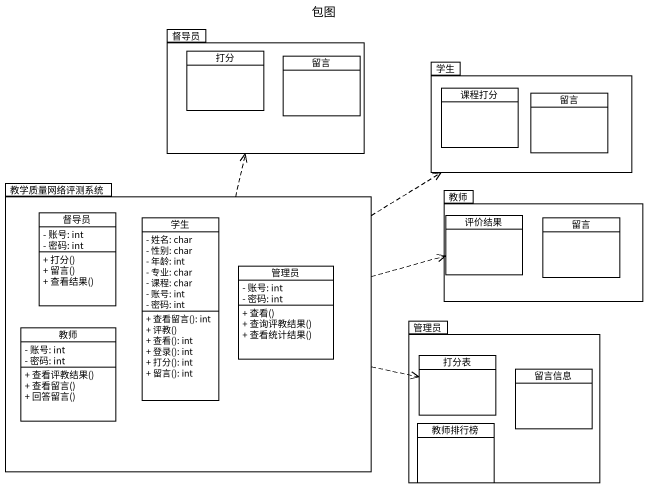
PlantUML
@startuml
title 包图
hide circle
hide empty members
skinparam classAttributeIconSize 0
package 督导员 {
  class 打分
  class 留言
}
package 学生 {
  class 课程打分
  class "留言" as 留言_2
}
package 教学质量网络评测系统 {
  class "督导员" as 督导员_2 {
    - 账号: int
    - 密码: int
    + 打分()
    + 留言()
    + 查看结果()
  }
  class "学生" as 学生_2 {
    - 姓名: char
    - 性别: char
    - 年龄: int
    - 专业: char
    - 课程: char
    - 账号: int
    - 密码: int
    + 查看留言(): int
    + 评教()
    + 查看(): int
    + 登录(): int
    + 打分(): int
    + 留言(): int
  }
  class 管理员 {
    - 账号: int
    - 密码: int
    + 查看()
    + 查询评教结果()
    + 查看统计结果()
  }
  class "教师" as 教师_2 {
    - 账号: int
    - 密码: int
    + 查看评教结果()
    + 查看留言()
    + 回答留言()
  }
}
package 教师 {
  class 评价结果
  class "留言" as 留言_3
}
package "管理员" as 管理员_2 {
  class 打分表
  class 留言信息
  class 教师排行榜
}
教学质量网络评测系统 .up.> 督导员
教学质量网络评测系统 .up.> 学生
教学质量网络评测系统 .right.> 评价结果
教学质量网络评测系统 .right.> 打分表
@enduml
